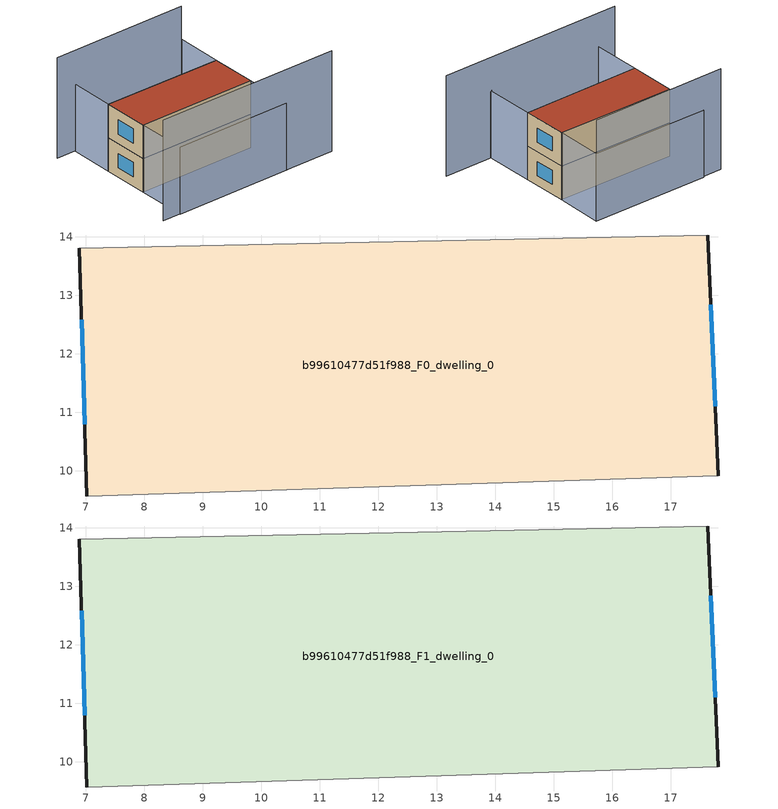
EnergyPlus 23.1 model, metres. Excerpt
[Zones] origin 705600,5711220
b99610477d51f988_F0_dwelling_0
 floor ground (EU_floor_Construction): 17.64,14.03 17.81,9.92 7.02,9.57 6.89,13.81 z0
 wall outside (EU_wall_Construction): 17.81,9.92 17.64,14.03 / 6.89,13.81 7.02,9.57 z0:3
 wall adiabatic (EU_wall_Construction): 17.64,14.03 6.89,13.81 / 7.02,9.57 17.81,9.92 z0:3
 window (EU_Window_Construction): 17.76,11.11 17.69,12.84 / 6.93,12.58 6.98,10.79 z0.87:2.13
b99610477d51f988_F1_dwelling_0
 floor to b99610477d51f988_F0_dwelling_0 (EU_floor_Construction): 17.64,14.03 17.81,9.92 7.02,9.57 6.89,13.81 z3
 wall outside (EU_wall_Construction): 17.81,9.92 17.64,14.03 / 6.89,13.81 7.02,9.57 z3:6
 wall adiabatic (EU_wall_Construction): 17.64,14.03 6.89,13.81 / 7.02,9.57 17.81,9.92 z3:6
 window (EU_Window_Construction): 17.76,11.11 17.69,12.84 / 6.93,12.58 6.98,10.79 z3.87:5.13
 roof outside (EU_roof_Construction): 17.81,9.92 17.64,14.03 6.89,13.81 7.02,9.57 z6
shading: 5.49,5.14 22.42,5.62 / 17.49,18.24 5.02,17.83 z0:9; 7.02,9.57 17.81,9.92 / 17.81,9.92 17.95,5.49 / 17.95,5.49 7.16,5.14 / 7.16,5.14 7.02,9.57 / 17.64,14.03 6.89,13.81 / 6.89,13.81 6.8,18.02 / 6.8,18.02 17.55,18.25 / 17.55,18.25 17.64,14.03 z0:6
[Building]
EU S2 Campaign: North Axis=0; Terrain=City; Solar Distribution=FullExterior
[Site:Location]
London: Latitude=51.5; Longitude=-0.5; Time Zone=0; Elevation=25
[SizingPeriod:WeatherFileDays]
AnnualSizingPeriod: Begin Month=1; Begin Day of Month=1; End Month=12; End Day of Month=31; Day of Week for Start Day=Monday; Use Weather File Daylight Saving Period=No; Use Weather File Rain and Snow Indicators=No
[MATERIAL]
EU_InternalMass_Material: Roughness=MediumRough; Thickness=0.1; Conductivity=1; Density=1800; Specific Heat=900; Thermal Absorptance=0.9; Solar Absorptance=0.7; Visible Absorptance=0.7
[MATERIAL:NOMASS] Roughness=MediumRough; Thermal Absorptance=0.9; Solar Absorptance=0.7; Visible Absorptance=0.7
Name | Thermal Resistance
EU_wall_NoMass | 0.724719
EU_roof_NoMass | 2.98947
EU_floor_NoMass | 2.39157
[WINDOWMATERIAL:SIMPLEGLAZINGSYSTEM]
EU_Window_SimpleGlazing: UFactor=2.63425; Solar Heat Gain Coefficient=0.76; Visible Transmittance=0.76
[CONSTRUCTION]
EU_wall_Construction: EU_wall_NoMass
EU_roof_Construction: EU_roof_NoMass
EU_floor_Construction: EU_floor_NoMass
EU_Window_Construction: EU_Window_SimpleGlazing
EU_InternalMass_Construction: EU_InternalMass_Material
[ZONE] Type=1; Multiplier=1; Ceiling Height=autocalculate; Volume=135.029; Floor Area=autocalculate; Part of Total Floor Area=Yes
b99610477d51f988_F0_dwelling_0; b99610477d51f988_F1_dwelling_0
[INTERNALMASS] Construction=EU_InternalMass_Construction; Surface Area=45.0095
Name | Zone or ZoneList
b99610477d51f988_F0_dwelling_0_EU_InternalMass | b99610477d51f988_F0_dwelling_0
b99610477d51f988_F1_dwelling_0_EU_InternalMass | b99610477d51f988_F1_dwelling_0
[OTHEREQUIPMENT] Fuel Type=Electricity; Design Level Calculation Method=Watts/Area; Power per Zone Floor Area=1; Fraction Latent=0; Fraction Radiant=0; Fraction Lost=0; Carbon Dioxide Generation Rate=0; EndUse Subcategory=EU_Step8_InternalGains
Name | Zone or ZoneList or Space or SpaceList | Schedule
EU_Step8_InternalGain_b99610477d51f988_F0_dwelling_0_f000 | b99610477d51f988_F0_dwelling_0 | EU_Step8_GainSchedule_b99610477d51f988_F0_dwelling_0_f000
EU_Step8_InternalGain_b99610477d51f988_F1_dwelling_0_f000 | b99610477d51f988_F1_dwelling_0 | EU_Step8_GainSchedule_b99610477d51f988_F1_dwelling_0_f000
[ZONEVENTILATION:DESIGNFLOWRATE] Schedule=EU_AlwaysOn; Design Flow Rate Calculation Method=AirChanges/Hour; Air Changes per Hour=0.418135; Ventilation Type=Natural; Fan Pressure Rise=0; Fan Total Efficiency=1; Constant Term Coefficient=1; Temperature Term Coefficient=0; Velocity Term Coefficient=0; Velocity Squared Term Coefficient=0; Minimum Indoor Temperature=-100; Maximum Indoor Temperature=100; Delta Temperature=-100; Minimum Outdoor Temperature=-100; Maximum Outdoor Temperature=100; Maximum Wind Speed=40
Name | Zone or ZoneList or Space or SpaceList
EU_ConstantAir_b99610477d51f988_F0_dwelling_0 | b99610477d51f988_F0_dwelling_0
EU_ConstantAir_b99610477d51f988_F1_dwelling_0 | b99610477d51f988_F1_dwelling_0
[HVACTEMPLATE:THERMOSTAT] Constant Heating Setpoint=20; Constant Cooling Setpoint=50
EU_HeatOnly_b99610477d51f988_F0_dwelling_0; EU_HeatOnly_b99610477d51f988_F1_dwelling_0
[HVACTEMPLATE:ZONE:IDEALLOADSAIRSYSTEM] System Availability Schedule=EU_AlwaysOn; Maximum Heating Supply Air Temperature=50; Minimum Cooling Supply Air Temperature=13; Maximum Heating Supply Air Humidity Ratio=0.0156; Minimum Cooling Supply Air Humidity Ratio=0.0077; Heating Limit=NoLimit; Cooling Limit=NoLimit; Heating Availability Schedule=EU_AlwaysOn; Cooling Availability Schedule=EU_CoolingOff; Dehumidification Control Type=ConstantSensibleHeatRatio; Cooling Sensible Heat Ratio=0.7; Dehumidification Setpoint=60; Humidification Control Type=None; Humidification Setpoint=30; Outdoor Air Method=None; Outdoor Air Flow Rate per Person=0.00944; Outdoor Air Flow Rate per Zone Floor Area=0; Outdoor Air Flow Rate per Zone=0; Demand Controlled Ventilation Type=None; Outdoor Air Economizer Type=NoEconomizer; Heat Recovery Type=None; Sensible Heat Recovery Effectiveness=0.7; Latent Heat Recovery Effectiveness=0.65
Name | Template Thermostat
b99610477d51f988_F0_dwelling_0 | EU_HeatOnly_b99610477d51f988_F0_dwelling_0
b99610477d51f988_F1_dwelling_0 | EU_HeatOnly_b99610477d51f988_F1_dwelling_0
[SIZING:ZONE] Zone Cooling Design Supply Air Temperature Input Method=SupplyAirTemperature; Zone Cooling Design Supply Air Temperature=13; Zone Heating Design Supply Air Temperature Input Method=SupplyAirTemperature; Zone Heating Design Supply Air Temperature=50; Zone Cooling Design Supply Air Humidity Ratio=0.008; Zone Heating Design Supply Air Humidity Ratio=0.008; Cooling Design Air Flow Method=DesignDay; Cooling Design Air Flow Rate=0; Cooling Minimum Air Flow per Zone Floor Area=0.000762; Cooling Minimum Air Flow=0; Cooling Minimum Air Flow Fraction=0.2; Heating Design Air Flow Method=DesignDay; Heating Design Air Flow Rate=0; Heating Maximum Air Flow per Zone Floor Area=0.002032; Heating Maximum Air Flow=0.141576; Heating Maximum Air Flow Fraction=0.3; Account for Dedicated Outdoor Air System=No; Dedicated Outdoor Air System Control Strategy=NeutralSupplyAir; Dedicated Outdoor Air Low Setpoint Temperature for Design=autosize; Dedicated Outdoor Air High Setpoint Temperature for Design=autosize; Zone Load Sizing Method=Sensible Load Only No Latent Load; Zone Latent Cooling Design Supply Air Humidity Ratio Input Method=HumidityRatioDifference; Zone Cooling Design Supply Air Humidity Ratio Difference=0.005; Zone Latent Heating Design Supply Air Humidity Ratio Input Method=HumidityRatioDifference; Zone Humidification Design Supply Air Humidity Ratio Difference=0.005
b99610477d51f988_F0_dwelling_0; b99610477d51f988_F1_dwelling_0
[SCHEDULE:CONSTANT]
Name | Hourly Value
EU_AlwaysOn | 1
EU_CoolingOff | 0
[SCHEDULE:FILE] Column Number=1; Rows to Skip at Top=0; Number of Hours of Data=8760; Column Separator=Comma; Interpolate to Timestep=No; Minutes per Item=60; Adjust Schedule for Daylight Savings=Yes
Name | File
EU_Step8_GainSchedule_b99610477d51f988_F0_dwelling_0_f000 | ../../schedules/b99610477d51f988/b99610477d51f988_F0_dwelling_0_f000_gain.csv
EU_Step8_GainSchedule_b99610477d51f988_F1_dwelling_0_f000 | ../../schedules/b99610477d51f988/b99610477d51f988_F1_dwelling_0_f000_gain.csv
